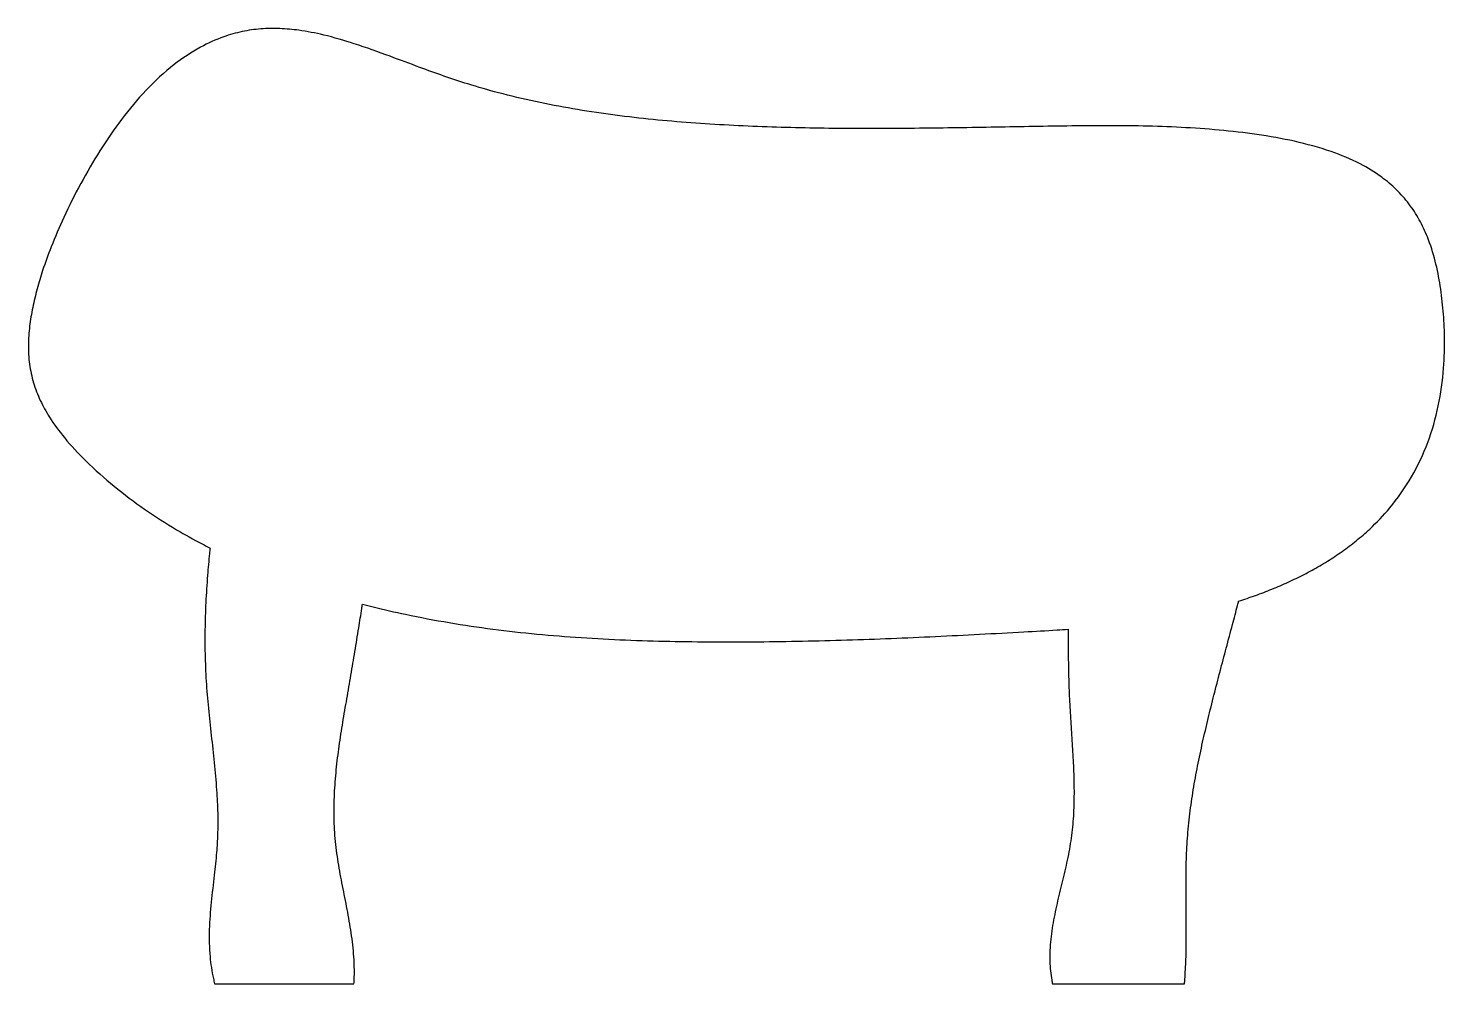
# Model space of a CAD drawing. Header units: millimetres. Extents: x -203 to -12, y 0 to 129.
import ezdxf

# ---------------------------------------------------------------- set-up
doc = ezdxf.new("R2010")
doc.units = ezdxf.units.MM
doc.layers.add('outline', color=7, linetype='Continuous')

msp = doc.modelspace()

# ---------------------------------------------------------------- linework, layer by layer
at = {"layer": 'outline'}
for p, q in [((-177.95, 0), (-159.13, 0)), ((-64.78, 0), (-46.94, 0))]:
    msp.add_line(p, q, dxfattribs=at)
for points, knots in [([(-22.82, 60.62), (-22.52, 60.88), (-21.24, 62.03), (-18.88, 64.52), (-16.14, 68.41), (-13.95, 73.08), (-12.54, 78.05), (-11.88, 82.87), (-11.76, 87.16), (-11.96, 90.87), (-12.35, 94.28), (-13.01, 97.64), (-13.96, 100.65), (-15.18, 103.24), (-16.58, 105.41), (-18.29, 107.34), (-20.48, 109.19), (-23.41, 110.98), (-27.38, 112.62), (-32.08, 113.89), (-37.15, 114.78), (-42.26, 115.37), (-47.39, 115.72), (-52.53, 115.9), (-57.68, 115.94), (-62.82, 115.89), (-67.97, 115.8), (-73.11, 115.71), (-78.25, 115.62), (-83.4, 115.56), (-88.54, 115.53), (-93.69, 115.54), (-98.83, 115.62), (-103.97, 115.77), (-109.11, 116.01), (-114.25, 116.34), (-119.37, 116.8), (-124.48, 117.4), (-129.57, 118.18), (-134.62, 119.15), (-139.35, 120.27), (-143.47, 121.45), (-147, 122.62), (-150.49, 123.89), (-154.5, 125.41), (-158.8, 126.96), (-162.92, 128.16), (-166.29, 128.83), (-169.13, 129.09), (-171.71, 129.06), (-174.26, 128.69), (-177.02, 127.91), (-180.15, 126.49), (-183.72, 124.1), (-187.29, 120.79), (-190.59, 116.83), (-193.49, 112.58), (-196.08, 108.13), (-198.26, 103.79), (-199.95, 99.85), (-201.12, 96.62), (-201.94, 93.89), (-202.55, 91.39), (-202.98, 88.85), (-203.17, 86.28), (-203.02, 83.71), (-202.48, 81.18), (-201.55, 78.78), (-200.16, 76.28), (-198.12, 73.51), (-195.19, 70.38), (-191.55, 67.15), (-187.45, 64.06), (-183.45, 61.5), (-180.46, 59.83), (-178.93, 59.04), (-178.57, 58.86)], [-0.000002, -0.000002, -0.000002, -0.000002, 0.004, 0.016947, 0.033896, 0.050845, 0.067794, 0.084743, 0.098868, 0.110167, 0.121467, 0.132766, 0.144066, 0.15254, 0.161015, 0.169489, 0.177964, 0.189263, 0.203388, 0.220337, 0.237286, 0.254235, 0.271184, 0.288133, 0.305082, 0.322032, 0.338981, 0.35593, 0.372879, 0.389828, 0.406777, 0.423727, 0.440676, 0.457625, 0.474574, 0.491523, 0.508472, 0.525421, 0.542371, 0.55932, 0.576269, 0.590393, 0.601693, 0.612992, 0.627116, 0.644066, 0.65819, 0.669489, 0.677964, 0.686438, 0.694913, 0.703388, 0.714687, 0.728811, 0.74576, 0.76271, 0.779659, 0.796608, 0.813557, 0.827681, 0.838981, 0.847455, 0.85593, 0.864404, 0.872879, 0.881354, 0.889828, 0.898303, 0.906777, 0.918077, 0.932201, 0.94915, 0.966099, 0.983049, 0.995996, 1, 1, 1, 1]), ([(-39.63, 51.69), (-39.24, 51.81), (-38.49, 52.06), (-37.35, 52.45), (-36.23, 52.87), (-35.12, 53.3), (-34.01, 53.77), (-32.92, 54.25), (-31.83, 54.76), (-30.76, 55.3), (-29.71, 55.86), (-28.67, 56.45), (-27.64, 57.07), (-26.63, 57.72), (-25.65, 58.4), (-24.68, 59.11), (-23.74, 59.84), (-23.13, 60.36), (-22.82, 60.62)], [0, 0, 0, 0, 0.062519, 0.125019, 0.187519, 0.250019, 0.312519, 0.375019, 0.437519, 0.500019, 0.562519, 0.625019, 0.687519, 0.750019, 0.812519, 0.875019, 0.937519, 1.000019, 1.000019, 1.000019, 1.000019]), ([(-178.57, 58.86), (-178.6, 58.61), (-178.72, 57.39), (-178.94, 54.94), (-179.16, 51.5), (-179.28, 47.81), (-179.26, 44.11), (-179.09, 40.42), (-178.76, 36.75), (-178.35, 33.08), (-177.95, 29.41), (-177.65, 25.93), (-177.51, 22.86), (-177.53, 20.19), (-177.69, 17.53), (-178.02, 14.47), (-178.44, 11.01), (-178.73, 7.33), (-178.66, 3.87), (-178.3, 1.43), (-178.01, 0.24), (-177.95, 0)], [0, 0, 0, 0, 0.0123482, 0.062479, 0.124979, 0.187479, 0.249979, 0.312479, 0.374979, 0.437479, 0.499979, 0.562479, 0.6145624, 0.656229, 0.6978957, 0.749979, 0.812479, 0.874979, 0.937479, 0.9876098, 0.999979, 0.999979, 0.999979, 0.999979]), ([(-46.94, 0), (-46.92, 0.2), (-46.84, 1.29), (-46.72, 3.47), (-46.68, 6.55), (-46.71, 9.84), (-46.74, 13.12), (-46.72, 16.4), (-46.57, 19.67), (-46.24, 22.94), (-45.77, 26.19), (-45.18, 29.41), (-44.5, 32.62), (-43.75, 35.82), (-42.96, 39), (-42.14, 42.18), (-41.29, 45.35), (-40.5, 48.33), (-39.95, 50.44), (-39.67, 51.5), (-39.63, 51.69)], [0.0000034, 0.0000034, 0.0000034, 0.0000034, 0.0113115, 0.0625034, 0.1250034, 0.1875034, 0.2500034, 0.3125034, 0.3750034, 0.4375034, 0.5000034, 0.5625034, 0.6250034, 0.6875034, 0.7500034, 0.8125034, 0.8750034, 0.9375034, 0.9886954, 1, 1, 1, 1]), ([(-159.13, 0), (-159.11, 0.19), (-159.06, 1.27), (-159.09, 3.43), (-159.41, 6.46), (-159.96, 9.65), (-160.6, 12.82), (-161.21, 16), (-161.67, 19.2), (-161.86, 22.44), (-161.79, 25.67), (-161.54, 28.9), (-161.14, 32.11), (-160.64, 35.31), (-160.09, 38.5), (-159.54, 41.69), (-159, 44.88), (-158.51, 47.88), (-158.17, 50.01), (-158.01, 51.08), (-157.98, 51.27)], [0.0000025, 0.0000025, 0.0000025, 0.0000025, 0.0111793, 0.0625025, 0.1250025, 0.1875025, 0.2500025, 0.3125025, 0.3750025, 0.4375025, 0.5000025, 0.5625025, 0.6250025, 0.6875025, 0.7500025, 0.8125025, 0.8750025, 0.9375025, 0.9888257, 1, 1, 1, 1]), ([(-157.98, 51.27), (-157.49, 51.15), (-155.56, 50.66), (-151.67, 49.77), (-146.28, 48.75), (-140.36, 47.88), (-134.41, 47.21), (-128.44, 46.73), (-122.46, 46.42), (-116.48, 46.24), (-110.5, 46.18), (-104.51, 46.19), (-98.53, 46.28), (-92.55, 46.43), (-86.56, 46.65), (-80.58, 46.91), (-74.61, 47.21), (-69.13, 47.51), (-65.15, 47.73), (-63.15, 47.87), (-62.66, 47.9)], [-0.000001, -0.000001, -0.000001, -0.000001, 0.015611, 0.0625, 0.125, 0.1875, 0.25, 0.3125, 0.375, 0.4375, 0.5, 0.5625, 0.625, 0.6875, 0.75, 0.8125, 0.875, 0.9375, 0.984388, 1.000002, 1.000002, 1.000002, 1.000002]), ([(-62.66, 47.9), (-62.66, 47.73), (-62.66, 46.73), (-62.65, 44.72), (-62.61, 41.87), (-62.51, 38.86), (-62.34, 35.84), (-62.14, 32.83), (-61.96, 29.82), (-61.85, 26.81), (-61.87, 23.79), (-62.07, 20.78), (-62.52, 17.8), (-63.19, 14.86), (-63.91, 11.93), (-64.58, 8.99), (-65.06, 6.01), (-65.19, 3.16), (-65, 1.15), (-64.81, 0.17), (-64.78, 0)], [0, 0, 0, 0, 0.010471, 0.062501, 0.125001, 0.187501, 0.250001, 0.312501, 0.375001, 0.437501, 0.500001, 0.562501, 0.625001, 0.687501, 0.750001, 0.812501, 0.875001, 0.937501, 0.98953, 1.000001, 1.000001, 1.000001, 1.000001])]:
    msp.add_open_spline(points, degree=3, knots=knots, dxfattribs=at)

doc.saveas('drawing.dxf')
